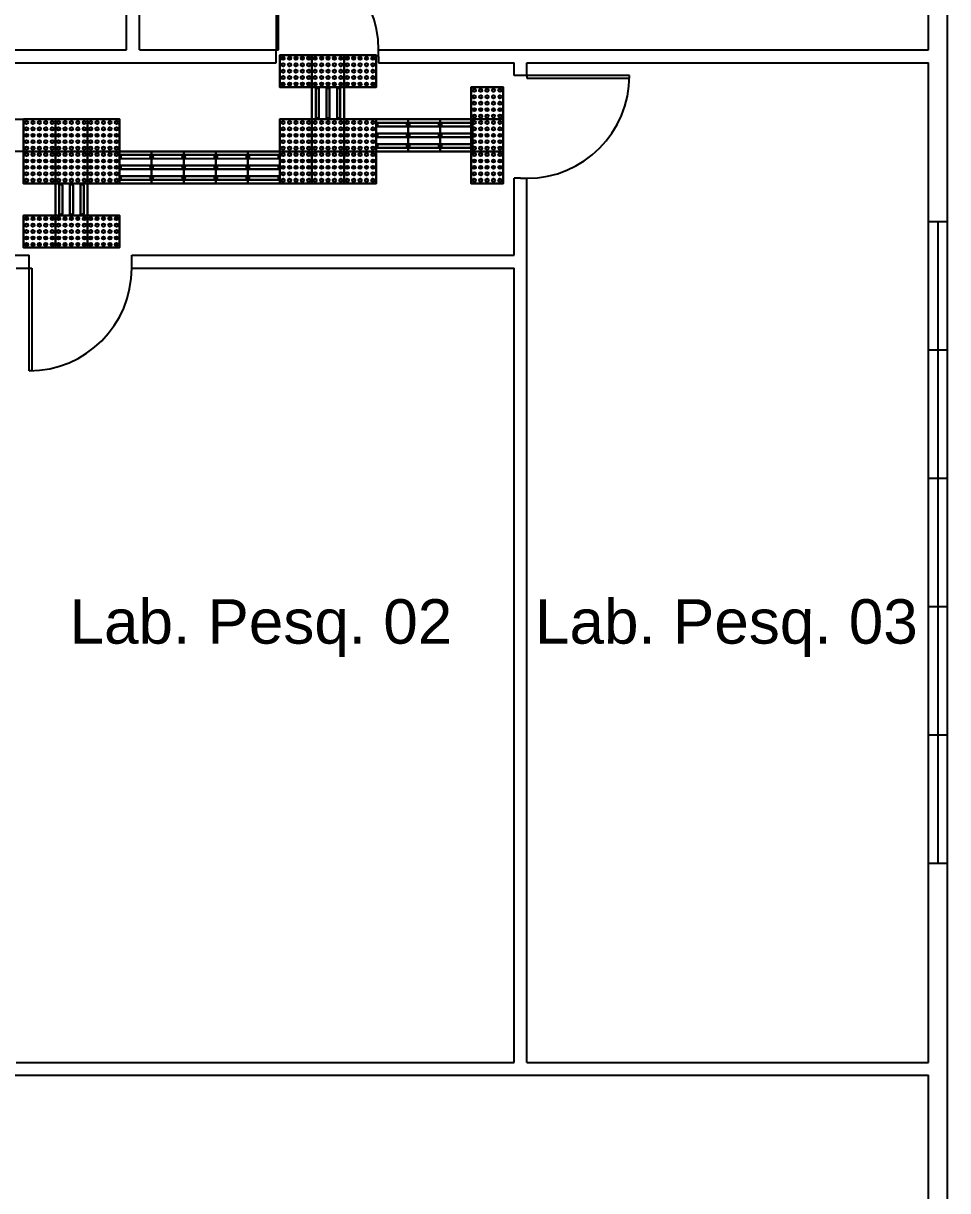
# Model space of a CAD drawing. Header units: millimetres. Extents: x 72331 to 137430, y 77189 to 139414.
# Drawn here: x 107862 to 115067, y 122094 to 131191 of the extents above; entities that cross this region are included whole.
import ezdxf

# ---------------------------------------------------------------- set-up
doc = ezdxf.new("R2010")
doc.units = ezdxf.units.MM
doc.header["$LTSCALE"] = 600
for name, color, linetype in [('ALVENARIA', 7, 'Continuous'), ('Piso Alerta', 50, 'Continuous'), ('Piso Direcional', 150, 'Continuous')]:
    doc.layers.add(name, color=color, linetype=linetype)
doc.styles.get("Standard").update_dxf_attribs({"font": 'arial.ttf'})

# ---------------------------------------------------------------- blocks, each defined once
blk = doc.blocks.new('*U1249')
for radius in [12.5, 10]:
    blk.add_circle((0, 0), radius)
blk = doc.blocks.new('*U1250')
at = {"layer": 'Piso Alerta', "color": 0, "linetype": 'ByBlock', "lineweight": -2, "transparency": 16777216}
for p in [(0, 200), (50, 200), (100, 200), (150, 200), (200, 200), (0, 150), (0, 100), (50, 150), (50, 100), (100, 150), (100, 100), (150, 150), (150, 100), (200, 150), (200, 100), (0, 50), (0, 0), (50, 50), (50, 0), (100, 50), (100, 0), (150, 50), (150, 0), (200, 50), (200, 0)]:
    blk.add_blockref('*U1249', p, dxfattribs=at)
blk = doc.blocks.new('*U1251')
for radius in [12.5, 10]:
    blk.add_circle((0, 0), radius)
blk = doc.blocks.new('*U1252')
at = {"layer": 'Piso Alerta', "color": 0, "linetype": 'ByBlock', "lineweight": -2, "transparency": 16777216}
for p in [(0, 200), (50, 200), (100, 200), (150, 200), (200, 200), (0, 150), (0, 100), (50, 150), (50, 100), (100, 150), (100, 100), (150, 150), (150, 100), (200, 150), (200, 100), (0, 50), (0, 0), (50, 50), (50, 0), (100, 50), (100, 0), (150, 50), (150, 0), (200, 50), (200, 0)]:
    blk.add_blockref('*U1251', p, dxfattribs=at)
blk = doc.blocks.new('*U1253')
for radius in [12.5, 10]:
    blk.add_circle((0, 0), radius)
blk = doc.blocks.new('*U1254')
at = {"layer": 'Piso Alerta', "color": 0, "linetype": 'ByBlock', "lineweight": -2, "transparency": 16777216}
for p in [(0, 200), (50, 200), (100, 200), (150, 200), (200, 200), (0, 150), (0, 100), (50, 150), (50, 100), (100, 150), (100, 100), (150, 150), (150, 100), (200, 150), (200, 100), (0, 50), (0, 0), (50, 50), (50, 0), (100, 50), (100, 0), (150, 50), (150, 0), (200, 50), (200, 0)]:
    blk.add_blockref('*U1253', p, dxfattribs=at)
blk = doc.blocks.new('*U1255')
for radius in [12.5, 10]:
    blk.add_circle((0, 0), radius)
blk = doc.blocks.new('*U1256')
at = {"layer": 'Piso Alerta', "color": 0, "linetype": 'ByBlock', "lineweight": -2, "transparency": 16777216}
for p in [(0, 200), (50, 200), (100, 200), (150, 200), (200, 200), (0, 150), (0, 100), (50, 150), (50, 100), (100, 150), (100, 100), (150, 150), (150, 100), (200, 150), (200, 100), (0, 50), (0, 0), (50, 50), (50, 0), (100, 50), (100, 0), (150, 50), (150, 0), (200, 50), (200, 0)]:
    blk.add_blockref('*U1255', p, dxfattribs=at)
blk = doc.blocks.new('*U1257')
for radius in [12.5, 10]:
    blk.add_circle((0, 0), radius)
blk = doc.blocks.new('*U1258')
at = {"layer": 'Piso Alerta', "color": 0, "linetype": 'ByBlock', "lineweight": -2, "transparency": 16777216}
for p in [(0, 200), (50, 200), (100, 200), (150, 200), (200, 200), (0, 150), (0, 100), (50, 150), (50, 100), (100, 150), (100, 100), (150, 150), (150, 100), (200, 150), (200, 100), (0, 50), (0, 0), (50, 50), (50, 0), (100, 50), (100, 0), (150, 50), (150, 0), (200, 50), (200, 0)]:
    blk.add_blockref('*U1257', p, dxfattribs=at)
blk = doc.blocks.new('*U1259')
for radius in [12.5, 10]:
    blk.add_circle((0, 0), radius)
blk = doc.blocks.new('*U1260')
at = {"layer": 'Piso Alerta', "color": 0, "linetype": 'ByBlock', "lineweight": -2, "transparency": 16777216}
for p in [(0, 200), (50, 200), (100, 200), (150, 200), (200, 200), (0, 150), (0, 100), (50, 150), (50, 100), (100, 150), (100, 100), (150, 150), (150, 100), (200, 150), (200, 100), (0, 50), (0, 0), (50, 50), (50, 0), (100, 50), (100, 0), (150, 50), (150, 0), (200, 50), (200, 0)]:
    blk.add_blockref('*U1259', p, dxfattribs=at)
blk = doc.blocks.new('*U1284')
for radius in [12.5, 10]:
    blk.add_circle((0, 0), radius)
blk = doc.blocks.new('*U1285')
at = {"layer": 'Piso Alerta', "color": 0, "linetype": 'ByBlock', "lineweight": -2, "transparency": 16777216}
for p in [(0, 200), (50, 200), (100, 200), (150, 200), (200, 200), (0, 150), (0, 100), (50, 150), (50, 100), (100, 150), (100, 100), (150, 150), (150, 100), (200, 150), (200, 100), (0, 50), (0, 0), (50, 50), (50, 0), (100, 50), (100, 0), (150, 50), (150, 0), (200, 50), (200, 0)]:
    blk.add_blockref('*U1284', p, dxfattribs=at)
blk = doc.blocks.new('*U1280')
for radius in [12.5, 10]:
    blk.add_circle((0, 0), radius)
blk = doc.blocks.new('*U1281')
at = {"layer": 'Piso Alerta', "color": 0, "linetype": 'ByBlock', "lineweight": -2, "transparency": 16777216}
for p in [(0, 200), (50, 200), (100, 200), (150, 200), (200, 200), (0, 150), (0, 100), (50, 150), (50, 100), (100, 150), (100, 100), (150, 150), (150, 100), (200, 150), (200, 100), (0, 50), (0, 0), (50, 50), (50, 0), (100, 50), (100, 0), (150, 50), (150, 0), (200, 50), (200, 0)]:
    blk.add_blockref('*U1280', p, dxfattribs=at)
blk = doc.blocks.new('*U1282')
for radius in [12.5, 10]:
    blk.add_circle((0, 0), radius)
blk = doc.blocks.new('*U1283')
at = {"layer": 'Piso Alerta', "color": 0, "linetype": 'ByBlock', "lineweight": -2, "transparency": 16777216}
for p in [(0, 200), (50, 200), (100, 200), (150, 200), (200, 200), (0, 150), (0, 100), (50, 150), (50, 100), (100, 150), (100, 100), (150, 150), (150, 100), (200, 150), (200, 100), (0, 50), (0, 0), (50, 50), (50, 0), (100, 50), (100, 0), (150, 50), (150, 0), (200, 50), (200, 0)]:
    blk.add_blockref('*U1282', p, dxfattribs=at)
blk = doc.blocks.new('*U1292')
for radius in [12.5, 10]:
    blk.add_circle((0, 0), radius)
blk = doc.blocks.new('*U1293')
at = {"layer": 'Piso Alerta', "color": 0, "linetype": 'ByBlock', "lineweight": -2, "transparency": 16777216}
for p in [(0, 200), (50, 200), (100, 200), (150, 200), (200, 200), (0, 150), (0, 100), (50, 150), (50, 100), (100, 150), (100, 100), (150, 150), (150, 100), (200, 150), (200, 100), (0, 50), (0, 0), (50, 50), (50, 0), (100, 50), (100, 0), (150, 50), (150, 0), (200, 50), (200, 0)]:
    blk.add_blockref('*U1292', p, dxfattribs=at)
blk = doc.blocks.new('*U1294')
for radius in [12.5, 10]:
    blk.add_circle((0, 0), radius)
blk = doc.blocks.new('*U1295')
at = {"layer": 'Piso Alerta', "color": 0, "linetype": 'ByBlock', "lineweight": -2, "transparency": 16777216}
for p in [(0, 200), (50, 200), (100, 200), (150, 200), (200, 200), (0, 150), (0, 100), (50, 150), (50, 100), (100, 150), (100, 100), (150, 150), (150, 100), (200, 150), (200, 100), (0, 50), (0, 0), (50, 50), (50, 0), (100, 50), (100, 0), (150, 50), (150, 0), (200, 50), (200, 0)]:
    blk.add_blockref('*U1294', p, dxfattribs=at)
blk = doc.blocks.new('*U1296')
for radius in [12.5, 10]:
    blk.add_circle((0, 0), radius)
blk = doc.blocks.new('*U1297')
at = {"layer": 'Piso Alerta', "color": 0, "linetype": 'ByBlock', "lineweight": -2, "transparency": 16777216}
for p in [(0, 200), (50, 200), (100, 200), (150, 200), (200, 200), (0, 150), (0, 100), (50, 150), (50, 100), (100, 150), (100, 100), (150, 150), (150, 100), (200, 150), (200, 100), (0, 50), (0, 0), (50, 50), (50, 0), (100, 50), (100, 0), (150, 50), (150, 0), (200, 50), (200, 0)]:
    blk.add_blockref('*U1296', p, dxfattribs=at)
blk = doc.blocks.new('*U1286')
for radius in [12.5, 10]:
    blk.add_circle((0, 0), radius)
blk = doc.blocks.new('*U1287')
at = {"layer": 'Piso Alerta', "color": 0, "linetype": 'ByBlock', "lineweight": -2, "transparency": 16777216}
for p in [(0, 200), (50, 200), (100, 200), (150, 200), (200, 200), (0, 150), (0, 100), (50, 150), (50, 100), (100, 150), (100, 100), (150, 150), (150, 100), (200, 150), (200, 100), (0, 50), (0, 0), (50, 50), (50, 0), (100, 50), (100, 0), (150, 50), (150, 0), (200, 50), (200, 0)]:
    blk.add_blockref('*U1286', p, dxfattribs=at)
blk = doc.blocks.new('*U1288')
for radius in [12.5, 10]:
    blk.add_circle((0, 0), radius)
blk = doc.blocks.new('*U1289')
at = {"layer": 'Piso Alerta', "color": 0, "linetype": 'ByBlock', "lineweight": -2, "transparency": 16777216}
for p in [(0, 200), (50, 200), (100, 200), (150, 200), (200, 200), (0, 150), (0, 100), (50, 150), (50, 100), (100, 150), (100, 100), (150, 150), (150, 100), (200, 150), (200, 100), (0, 50), (0, 0), (50, 50), (50, 0), (100, 50), (100, 0), (150, 50), (150, 0), (200, 50), (200, 0)]:
    blk.add_blockref('*U1288', p, dxfattribs=at)
blk = doc.blocks.new('*U1290')
for radius in [12.5, 10]:
    blk.add_circle((0, 0), radius)
blk = doc.blocks.new('*U1291')
at = {"layer": 'Piso Alerta', "color": 0, "linetype": 'ByBlock', "lineweight": -2, "transparency": 16777216}
for p in [(0, 200), (50, 200), (100, 200), (150, 200), (200, 200), (0, 150), (0, 100), (50, 150), (50, 100), (100, 150), (100, 100), (150, 150), (150, 100), (200, 150), (200, 100), (0, 50), (0, 0), (50, 50), (50, 0), (100, 50), (100, 0), (150, 50), (150, 0), (200, 50), (200, 0)]:
    blk.add_blockref('*U1290', p, dxfattribs=at)
blk = doc.blocks.new('*U1300')
for radius in [12.5, 10]:
    blk.add_circle((0, 0), radius)
blk = doc.blocks.new('*U1301')
at = {"layer": 'Piso Alerta', "color": 0, "linetype": 'ByBlock', "lineweight": -2, "transparency": 16777216}
for p in [(0, 200), (50, 200), (100, 200), (150, 200), (200, 200), (0, 150), (0, 100), (50, 150), (50, 100), (100, 150), (100, 100), (150, 150), (150, 100), (200, 150), (200, 100), (0, 50), (0, 0), (50, 50), (50, 0), (100, 50), (100, 0), (150, 50), (150, 0), (200, 50), (200, 0)]:
    blk.add_blockref('*U1300', p, dxfattribs=at)
blk = doc.blocks.new('*U1298')
for radius in [12.5, 10]:
    blk.add_circle((0, 0), radius)
blk = doc.blocks.new('*U1299')
at = {"layer": 'Piso Alerta', "color": 0, "linetype": 'ByBlock', "lineweight": -2, "transparency": 16777216}
for p in [(0, 200), (50, 200), (100, 200), (150, 200), (200, 200), (0, 150), (0, 100), (50, 150), (50, 100), (100, 150), (100, 100), (150, 150), (150, 100), (200, 150), (200, 100), (0, 50), (0, 0), (50, 50), (50, 0), (100, 50), (100, 0), (150, 50), (150, 0), (200, 50), (200, 0)]:
    blk.add_blockref('*U1298', p, dxfattribs=at)
blk = doc.blocks.new('*U1302')
for radius in [12.5, 10]:
    blk.add_circle((0, 0), radius)
blk = doc.blocks.new('*U1303')
at = {"layer": 'Piso Alerta', "color": 0, "linetype": 'ByBlock', "lineweight": -2, "transparency": 16777216}
for p in [(0, 200), (50, 200), (100, 200), (150, 200), (200, 200), (0, 150), (0, 100), (50, 150), (50, 100), (100, 150), (100, 100), (150, 150), (150, 100), (200, 150), (200, 100), (0, 50), (0, 0), (50, 50), (50, 0), (100, 50), (100, 0), (150, 50), (150, 0), (200, 50), (200, 0)]:
    blk.add_blockref('*U1302', p, dxfattribs=at)
blk = doc.blocks.new('*U1304')
for radius in [12.5, 10]:
    blk.add_circle((0, 0), radius)
blk = doc.blocks.new('*U1305')
at = {"layer": 'Piso Alerta', "color": 0, "linetype": 'ByBlock', "lineweight": -2, "transparency": 16777216}
for p in [(0, 200), (50, 200), (100, 200), (150, 200), (200, 200), (0, 150), (0, 100), (50, 150), (50, 100), (100, 150), (100, 100), (150, 150), (150, 100), (200, 150), (200, 100), (0, 50), (0, 0), (50, 50), (50, 0), (100, 50), (100, 0), (150, 50), (150, 0), (200, 50), (200, 0)]:
    blk.add_blockref('*U1304', p, dxfattribs=at)
blk = doc.blocks.new('*U1306')
for radius in [12.5, 10]:
    blk.add_circle((0, 0), radius)
blk = doc.blocks.new('*U1307')
at = {"layer": 'Piso Alerta', "color": 0, "linetype": 'ByBlock', "lineweight": -2, "transparency": 16777216}
for p in [(0, 200), (50, 200), (100, 200), (150, 200), (200, 200), (0, 150), (0, 100), (50, 150), (50, 100), (100, 150), (100, 100), (150, 150), (150, 100), (200, 150), (200, 100), (0, 50), (0, 0), (50, 50), (50, 0), (100, 50), (100, 0), (150, 50), (150, 0), (200, 50), (200, 0)]:
    blk.add_blockref('*U1306', p, dxfattribs=at)
blk = doc.blocks.new('*U1308')
for radius in [12.5, 10]:
    blk.add_circle((0, 0), radius)
blk = doc.blocks.new('*U1309')
at = {"layer": 'Piso Alerta', "color": 0, "linetype": 'ByBlock', "lineweight": -2, "transparency": 16777216}
for p in [(0, 200), (50, 200), (100, 200), (150, 200), (200, 200), (0, 150), (0, 100), (50, 150), (50, 100), (100, 150), (100, 100), (150, 150), (150, 100), (200, 150), (200, 100), (0, 50), (0, 0), (50, 50), (50, 0), (100, 50), (100, 0), (150, 50), (150, 0), (200, 50), (200, 0)]:
    blk.add_blockref('*U1308', p, dxfattribs=at)

msp = doc.modelspace()

# ---------------------------------------------------------------- linework, layer by layer
for p, q in [((114917.3, 130983.5), (114917.3, 137643.5)), ((104017.3, 130983.5), (108667.3, 130983.5)), ((108767.3, 130983.5), (109067.3, 130983.5)), ((109067.3, 130983.5), (109831.9, 130983.5)), ((110631.9, 130983.5), (114917.3, 130983.5)), ((111687.3, 130783.5), (111687.3, 130883.5)), ((111787.3, 130783.5), (111787.3, 130883.5)), ((114917.3, 123093.5), (114917.3, 130883.5)), ((111687.3, 129383.5), (111687.3, 129983.5)), ((111787.3, 123093.5), (111787.3, 129983.5)), ((111687.3, 123093.5), (111687.3, 129283.5)), ((114917.3, 117143.5), (114917.3, 122993.5))]:
    msp.add_line(p, q)
for points in [[(109862.3, 130943.5), (110112.3, 130943.5), (110112.3, 130693.5), (109862.3, 130693.5)], [(110112.3, 130943.5), (110362.3, 130943.5), (110362.3, 130693.5), (110112.3, 130693.5)], [(110362.3, 130943.5), (110612.3, 130943.5), (110612.3, 130693.5), (110362.3, 130693.5)], [(110112.3, 130693.5), (110362.3, 130693.5), (110362.3, 130443.5), (110112.3, 130443.5)], [(111352.3, 130693.5), (111602.3, 130693.5), (111602.3, 130443.5), (111352.3, 130443.5)], [(107612.3, 130443.5), (107862.3, 130443.5), (107862.3, 130193.5), (107612.3, 130193.5)], [(107862.3, 130443.5), (108112.3, 130443.5), (108112.3, 130193.5), (107862.3, 130193.5)], [(108112.3, 130443.5), (108362.3, 130443.5), (108362.3, 130193.5), (108112.3, 130193.5)], [(108362.3, 130443.5), (108612.3, 130443.5), (108612.3, 130193.5), (108362.3, 130193.5)], [(109862.3, 130443.5), (110112.3, 130443.5), (110112.3, 130193.5), (109862.3, 130193.5)], [(110112.3, 130443.5), (110362.3, 130443.5), (110362.3, 130193.5), (110112.3, 130193.5)], [(110362.3, 130443.5), (110612.3, 130443.5), (110612.3, 130193.5), (110362.3, 130193.5)], [(110612.3, 130443.5), (110862.3, 130443.5), (110862.3, 130193.5), (110612.3, 130193.5)], [(110862.3, 130443.5), (111112.3, 130443.5), (111112.3, 130193.5), (110862.3, 130193.5)], [(111112.3, 130443.5), (111362.3, 130443.5), (111362.3, 130193.5), (111112.3, 130193.5)], [(111352.3, 130443.5), (111602.3, 130443.5), (111602.3, 130193.5), (111352.3, 130193.5)], [(107862.3, 130193.5), (108112.3, 130193.5), (108112.3, 129943.5), (107862.3, 129943.5)], [(108112.3, 130193.5), (108362.3, 130193.5), (108362.3, 129943.5), (108112.3, 129943.5)], [(108362.3, 130193.5), (108612.3, 130193.5), (108612.3, 129943.5), (108362.3, 129943.5)], [(108612.3, 130193.5), (108862.3, 130193.5), (108862.3, 129943.5), (108612.3, 129943.5)], [(108862.3, 130193.5), (109112.3, 130193.5), (109112.3, 129943.5), (108862.3, 129943.5)], [(109112.3, 130193.5), (109362.3, 130193.5), (109362.3, 129943.5), (109112.3, 129943.5)], [(109362.3, 130193.5), (109612.3, 130193.5), (109612.3, 129943.5), (109362.3, 129943.5)], [(109612.3, 130193.5), (109862.3, 130193.5), (109862.3, 129943.5), (109612.3, 129943.5)], [(109862.3, 130193.5), (110112.3, 130193.5), (110112.3, 129943.5), (109862.3, 129943.5)], [(110112.3, 130193.5), (110362.3, 130193.5), (110362.3, 129943.5), (110112.3, 129943.5)], [(110362.3, 130193.5), (110612.3, 130193.5), (110612.3, 129943.5), (110362.3, 129943.5)], [(111352.3, 130193.5), (111602.3, 130193.5), (111602.3, 129943.5), (111352.3, 129943.5)], [(108112.3, 129943.5), (108362.3, 129943.5), (108362.3, 129693.5), (108112.3, 129693.5)], [(107862.3, 129693.5), (108112.3, 129693.5), (108112.3, 129443.5), (107862.3, 129443.5)], [(108112.3, 129693.5), (108362.3, 129693.5), (108362.3, 129443.5), (108112.3, 129443.5)], [(108362.3, 129693.5), (108612.3, 129693.5), (108612.3, 129443.5), (108362.3, 129443.5)]]:
    msp.add_lwpolyline(points, close=True)
at = {"layer": 'ALVENARIA'}
for p, q in [((108667.3, 130983.5), (108667.3, 139263.5)), ((108767.3, 130983.5), (108767.3, 139263.5)), ((115067.3, 118643.5), (115067.3, 137643.5)), ((109831.9, 131783.5), (109831.9, 130983.5)), ((109851.9, 130983.5), (109851.9, 131783.5)), ((109831.9, 130883.5), (109831.9, 130983.5)), ((109831.9, 130983.5), (109851.9, 130983.5)), ((110631.9, 130933.5), (110631.9, 130983.5)), ((110631.9, 130933.5), (110631.9, 130883.5)), ((103867.3, 130883.5), (109831.9, 130883.5)), ((110631.9, 130883.5), (111687.3, 130883.5)), ((111787.3, 130883.5), (114917.3, 130883.5)), ((111787.3, 130783.5), (111687.3, 130783.5)), ((111787.3, 130783.5), (111787.3, 130763.5)), ((112587.3, 130783.5), (111787.3, 130783.5)), ((111787.3, 130763.5), (112587.3, 130763.5)), ((112587.3, 130763.5), (112587.3, 130783.5)), ((111737.3, 129983.5), (111687.3, 129983.5)), ((111737.3, 129983.5), (111787.3, 129983.5)), ((115067.3, 129643.5), (114917.3, 129643.5)), ((114992.3, 124643.5), (114992.3, 129643.5)), ((105017.3, 129383.5), (107907.3, 129383.5)), ((107907.3, 129283.5), (107907.3, 129383.5)), ((108707.3, 129283.5), (108707.3, 129383.5)), ((108707.3, 129383.5), (111687.3, 129383.5)), ((107807.3, 129283.5), (107907.3, 129283.5)), ((107907.3, 129283.5), (107927.3, 129283.5)), ((107907.3, 128483.5), (107907.3, 129283.5)), ((107927.3, 129283.5), (107927.3, 128483.5)), ((108707.3, 129283.5), (111687.3, 129283.5)), ((115067.3, 128643.5), (114917.3, 128643.5)), ((107927.3, 128483.5), (107907.3, 128483.5)), ((115067.3, 127643.5), (114917.3, 127643.5)), ((115067.3, 126643.5), (114917.3, 126643.5)), ((115067.3, 125643.5), (114917.3, 125643.5)), ((115067.3, 124643.5), (114917.3, 124643.5)), ((107807.3, 123093.5), (111687.3, 123093.5)), ((111787.3, 123093.5), (114817.3, 123093.5)), ((114817.3, 123093.5), (114917.3, 123093.5)), ((104117.3, 122993.5), (114817.3, 122993.5)), ((114817.3, 122993.5), (114917.3, 122993.5))]:
    msp.add_line(p, q, dxfattribs=at)
for centre, start, end in [((109831.9, 130983.5), 360, 90), ((111787.3, 130783.5), 270, 0), ((107907.3, 129283.5), 270, 0)]:
    msp.add_arc(centre, 800, start, end, dxfattribs=at)
at = {"layer": 'Piso Alerta'}
for points in [[(110112.3, 130943.5), (109862.3, 130943.5), (109862.3, 130693.5), (110112.3, 130693.5), (110112.3, 130943.5), (110112.3, 130933.5)], [(110362.3, 130943.5), (110112.3, 130943.5), (110112.3, 130693.5), (110362.3, 130693.5), (110362.3, 130943.5), (110362.3, 130933.5)], [(110612.3, 130943.5), (110362.3, 130943.5), (110362.3, 130693.5), (110612.3, 130693.5), (110612.3, 130943.5), (110612.3, 130933.5)], [(111602.3, 130693.5), (111352.3, 130693.5), (111352.3, 130443.5), (111602.3, 130443.5), (111602.3, 130693.5), (111602.3, 130683.5)], [(108112.3, 130443.5), (107862.3, 130443.5), (107862.3, 130193.5), (108112.3, 130193.5), (108112.3, 130443.5), (108112.3, 130433.5)], [(108362.3, 130443.5), (108112.3, 130443.5), (108112.3, 130193.5), (108362.3, 130193.5), (108362.3, 130443.5), (108362.3, 130433.5)], [(108612.3, 130443.5), (108362.3, 130443.5), (108362.3, 130193.5), (108612.3, 130193.5), (108612.3, 130443.5), (108612.3, 130433.5)], [(110112.3, 130443.5), (109862.3, 130443.5), (109862.3, 130193.5), (110112.3, 130193.5), (110112.3, 130443.5), (110112.3, 130433.5)], [(110362.3, 130443.5), (110112.3, 130443.5), (110112.3, 130193.5), (110362.3, 130193.5), (110362.3, 130443.5), (110362.3, 130433.5)], [(110612.3, 130443.5), (110362.3, 130443.5), (110362.3, 130193.5), (110612.3, 130193.5), (110612.3, 130443.5), (110612.3, 130433.5)], [(111602.3, 130443.5), (111352.3, 130443.5), (111352.3, 130193.5), (111602.3, 130193.5), (111602.3, 130443.5), (111602.3, 130433.5)], [(108112.3, 130193.5), (107862.3, 130193.5), (107862.3, 129943.5), (108112.3, 129943.5), (108112.3, 130193.5), (108112.3, 130183.5)], [(108362.3, 130193.5), (108112.3, 130193.5), (108112.3, 129943.5), (108362.3, 129943.5), (108362.3, 130193.5), (108362.3, 130183.5)], [(108612.3, 130193.5), (108362.3, 130193.5), (108362.3, 129943.5), (108612.3, 129943.5), (108612.3, 130193.5), (108612.3, 130183.5)], [(110112.3, 130193.5), (109862.3, 130193.5), (109862.3, 129943.5), (110112.3, 129943.5), (110112.3, 130193.5), (110112.3, 130183.5)], [(110362.3, 130193.5), (110112.3, 130193.5), (110112.3, 129943.5), (110362.3, 129943.5), (110362.3, 130193.5), (110362.3, 130183.5)], [(110612.3, 130193.5), (110362.3, 130193.5), (110362.3, 129943.5), (110612.3, 129943.5), (110612.3, 130193.5), (110612.3, 130183.5)], [(111602.3, 130193.5), (111352.3, 130193.5), (111352.3, 129943.5), (111602.3, 129943.5), (111602.3, 130193.5), (111602.3, 130183.5)], [(108112.3, 129693.5), (107862.3, 129693.5), (107862.3, 129443.5), (108112.3, 129443.5), (108112.3, 129693.5), (108112.3, 129683.5)], [(108362.3, 129693.5), (108112.3, 129693.5), (108112.3, 129443.5), (108362.3, 129443.5), (108362.3, 129693.5), (108362.3, 129683.5)], [(108612.3, 129693.5), (108362.3, 129693.5), (108362.3, 129443.5), (108612.3, 129443.5), (108612.3, 129693.5), (108612.3, 129683.5)]]:
    msp.add_lwpolyline(points, dxfattribs=at)
at = {"layer": 'Piso Direcional'}
for points in [[(110362.3, 130693.5), (110112.3, 130693.5), (110112.3, 130443.5), (110362.3, 130443.5), (110362.3, 130693.5), (110362.3, 130683.5)], [(110862.3, 130193.5), (110862.3, 130443.5), (110612.3, 130443.5), (110612.3, 130193.5), (110862.3, 130193.5), (110852.3, 130193.5)], [(111112.3, 130193.5), (111112.3, 130443.5), (110862.3, 130443.5), (110862.3, 130193.5), (111112.3, 130193.5), (111102.3, 130193.5)], [(111362.3, 130193.5), (111362.3, 130443.5), (111112.3, 130443.5), (111112.3, 130193.5), (111362.3, 130193.5), (111352.3, 130193.5)], [(108862.3, 129943.5), (108862.3, 130193.5), (108612.3, 130193.5), (108612.3, 129943.5), (108862.3, 129943.5), (108852.3, 129943.5)], [(109112.3, 129943.5), (109112.3, 130193.5), (108862.3, 130193.5), (108862.3, 129943.5), (109112.3, 129943.5), (109102.3, 129943.5)], [(109362.3, 129943.5), (109362.3, 130193.5), (109112.3, 130193.5), (109112.3, 129943.5), (109362.3, 129943.5), (109352.3, 129943.5)], [(109612.3, 129943.5), (109612.3, 130193.5), (109362.3, 130193.5), (109362.3, 129943.5), (109612.3, 129943.5), (109602.3, 129943.5)], [(109862.3, 129943.5), (109862.3, 130193.5), (109612.3, 130193.5), (109612.3, 129943.5), (109862.3, 129943.5), (109852.3, 129943.5)], [(108362.3, 129943.5), (108112.3, 129943.5), (108112.3, 129693.5), (108362.3, 129693.5), (108362.3, 129943.5), (108362.3, 129933.5)]]:
    msp.add_lwpolyline(points, dxfattribs=at)
for points in [[(110169.3, 130458.5), (110169.3, 130678.5, 0.414214), (110159.3, 130688.5), (110149.3, 130688.5, 0.414214), (110139.3, 130678.5), (110139.3, 130458.5, 0.414214), (110149.3, 130448.5), (110159.3, 130448.5, 0.414214)], [(110166.8, 130463.5), (110166.8, 130673.5, 0.414214), (110156.8, 130683.5), (110151.8, 130683.5, 0.414214), (110141.8, 130673.5), (110141.8, 130463.5, 0.414214), (110151.8, 130453.5), (110156.8, 130453.5, 0.414214)], [(110222.3, 130678.5), (110222.3, 130458.5, 0.414214), (110232.3, 130448.5), (110242.3, 130448.5, 0.414214), (110252.3, 130458.5), (110252.3, 130678.5, 0.414214), (110242.3, 130688.5), (110232.3, 130688.5, 0.414214)], [(110234.8, 130453.5), (110239.8, 130453.5, 0.414214), (110249.8, 130463.5), (110249.8, 130673.5, 0.414214), (110239.8, 130683.5), (110234.8, 130683.5, 0.414214), (110224.8, 130673.5), (110224.8, 130463.5, 0.414214)], [(110315.3, 130688.5, 0.414214), (110305.3, 130678.5), (110305.3, 130458.5, 0.414214), (110315.3, 130448.5), (110325.3, 130448.5, 0.414214), (110335.3, 130458.5), (110335.3, 130678.5, 0.414214), (110325.3, 130688.5)], [(110332.8, 130463.5), (110332.8, 130673.5, 0.414214), (110322.8, 130683.5), (110317.8, 130683.5, 0.414214), (110307.8, 130673.5), (110307.8, 130463.5, 0.414214), (110317.8, 130453.5), (110322.8, 130453.5, 0.414214)], [(110627.3, 130386.5), (110847.3, 130386.5, 0.414214), (110857.3, 130396.5), (110857.3, 130406.5, 0.414214), (110847.3, 130416.5), (110627.3, 130416.5, 0.414214), (110617.3, 130406.5), (110617.3, 130396.5, 0.414214)], [(110632.3, 130389), (110842.3, 130389, 0.414214), (110852.3, 130399), (110852.3, 130404, 0.414214), (110842.3, 130414), (110632.3, 130414, 0.414214), (110622.3, 130404), (110622.3, 130399, 0.414214)], [(110877.3, 130386.5), (111097.3, 130386.5, 0.414214), (111107.3, 130396.5), (111107.3, 130406.5, 0.414214), (111097.3, 130416.5), (110877.3, 130416.5, 0.414214), (110867.3, 130406.5), (110867.3, 130396.5, 0.414214)], [(110882.3, 130389), (111092.3, 130389, 0.414214), (111102.3, 130399), (111102.3, 130404, 0.414214), (111092.3, 130414), (110882.3, 130414, 0.414214), (110872.3, 130404), (110872.3, 130399, 0.414214)], [(111127.3, 130386.5), (111347.3, 130386.5, 0.414214), (111357.3, 130396.5), (111357.3, 130406.5, 0.414214), (111347.3, 130416.5), (111127.3, 130416.5, 0.414214), (111117.3, 130406.5), (111117.3, 130396.5, 0.414214)], [(111132.3, 130389), (111342.3, 130389, 0.414214), (111352.3, 130399), (111352.3, 130404, 0.414214), (111342.3, 130414), (111132.3, 130414, 0.414214), (111122.3, 130404), (111122.3, 130399, 0.414214)], [(110847.3, 130333.5), (110627.3, 130333.5, 0.414214), (110617.3, 130323.5), (110617.3, 130313.5, 0.414214), (110627.3, 130303.5), (110847.3, 130303.5, 0.414214), (110857.3, 130313.5), (110857.3, 130323.5, 0.414214)], [(110622.3, 130321), (110622.3, 130316, 0.414214), (110632.3, 130306), (110842.3, 130306, 0.414214), (110852.3, 130316), (110852.3, 130321, 0.414214), (110842.3, 130331), (110632.3, 130331, 0.414214)], [(111097.3, 130333.5), (110877.3, 130333.5, 0.414214), (110867.3, 130323.5), (110867.3, 130313.5, 0.414214), (110877.3, 130303.5), (111097.3, 130303.5, 0.414214), (111107.3, 130313.5), (111107.3, 130323.5, 0.414214)], [(110872.3, 130321), (110872.3, 130316, 0.414214), (110882.3, 130306), (111092.3, 130306, 0.414214), (111102.3, 130316), (111102.3, 130321, 0.414214), (111092.3, 130331), (110882.3, 130331, 0.414214)], [(111347.3, 130333.5), (111127.3, 130333.5, 0.414214), (111117.3, 130323.5), (111117.3, 130313.5, 0.414214), (111127.3, 130303.5), (111347.3, 130303.5, 0.414214), (111357.3, 130313.5), (111357.3, 130323.5, 0.414214)], [(111122.3, 130321), (111122.3, 130316, 0.414214), (111132.3, 130306), (111342.3, 130306, 0.414214), (111352.3, 130316), (111352.3, 130321, 0.414214), (111342.3, 130331), (111132.3, 130331, 0.414214)], [(110857.3, 130240.5, 0.414214), (110847.3, 130250.5), (110627.3, 130250.5, 0.414214), (110617.3, 130240.5), (110617.3, 130230.5, 0.414214), (110627.3, 130220.5), (110847.3, 130220.5, 0.414214), (110857.3, 130230.5)], [(110632.3, 130223), (110842.3, 130223, 0.414214), (110852.3, 130233), (110852.3, 130238, 0.414214), (110842.3, 130248), (110632.3, 130248, 0.414214), (110622.3, 130238), (110622.3, 130233, 0.414214)], [(111107.3, 130240.5, 0.414214), (111097.3, 130250.5), (110877.3, 130250.5, 0.414214), (110867.3, 130240.5), (110867.3, 130230.5, 0.414214), (110877.3, 130220.5), (111097.3, 130220.5, 0.414214), (111107.3, 130230.5)], [(110882.3, 130223), (111092.3, 130223, 0.414214), (111102.3, 130233), (111102.3, 130238, 0.414214), (111092.3, 130248), (110882.3, 130248, 0.414214), (110872.3, 130238), (110872.3, 130233, 0.414214)], [(111357.3, 130240.5, 0.414214), (111347.3, 130250.5), (111127.3, 130250.5, 0.414214), (111117.3, 130240.5), (111117.3, 130230.5, 0.414214), (111127.3, 130220.5), (111347.3, 130220.5, 0.414214), (111357.3, 130230.5)], [(111132.3, 130223), (111342.3, 130223, 0.414214), (111352.3, 130233), (111352.3, 130238, 0.414214), (111342.3, 130248), (111132.3, 130248, 0.414214), (111122.3, 130238), (111122.3, 130233, 0.414214)], [(108627.3, 130136.5), (108847.3, 130136.5, 0.414214), (108857.3, 130146.5), (108857.3, 130156.5, 0.414214), (108847.3, 130166.5), (108627.3, 130166.5, 0.414214), (108617.3, 130156.5), (108617.3, 130146.5, 0.414214)], [(108632.3, 130139), (108842.3, 130139, 0.414214), (108852.3, 130149), (108852.3, 130154, 0.414214), (108842.3, 130164), (108632.3, 130164, 0.414214), (108622.3, 130154), (108622.3, 130149, 0.414214)], [(108877.3, 130136.5), (109097.3, 130136.5, 0.414214), (109107.3, 130146.5), (109107.3, 130156.5, 0.414214), (109097.3, 130166.5), (108877.3, 130166.5, 0.414214), (108867.3, 130156.5), (108867.3, 130146.5, 0.414214)], [(108882.3, 130139), (109092.3, 130139, 0.414214), (109102.3, 130149), (109102.3, 130154, 0.414214), (109092.3, 130164), (108882.3, 130164, 0.414214), (108872.3, 130154), (108872.3, 130149, 0.414214)], [(109127.3, 130136.5), (109347.3, 130136.5, 0.414214), (109357.3, 130146.5), (109357.3, 130156.5, 0.414214), (109347.3, 130166.5), (109127.3, 130166.5, 0.414214), (109117.3, 130156.5), (109117.3, 130146.5, 0.414214)], [(109132.3, 130139), (109342.3, 130139, 0.414214), (109352.3, 130149), (109352.3, 130154, 0.414214), (109342.3, 130164), (109132.3, 130164, 0.414214), (109122.3, 130154), (109122.3, 130149, 0.414214)], [(109377.3, 130136.5), (109597.3, 130136.5, 0.414214), (109607.3, 130146.5), (109607.3, 130156.5, 0.414214), (109597.3, 130166.5), (109377.3, 130166.5, 0.414214), (109367.3, 130156.5), (109367.3, 130146.5, 0.414214)], [(109382.3, 130139), (109592.3, 130139, 0.414214), (109602.3, 130149), (109602.3, 130154, 0.414214), (109592.3, 130164), (109382.3, 130164, 0.414214), (109372.3, 130154), (109372.3, 130149, 0.414214)], [(109627.3, 130136.5), (109847.3, 130136.5, 0.414214), (109857.3, 130146.5), (109857.3, 130156.5, 0.414214), (109847.3, 130166.5), (109627.3, 130166.5, 0.414214), (109617.3, 130156.5), (109617.3, 130146.5, 0.414214)], [(109632.3, 130139), (109842.3, 130139, 0.414214), (109852.3, 130149), (109852.3, 130154, 0.414214), (109842.3, 130164), (109632.3, 130164, 0.414214), (109622.3, 130154), (109622.3, 130149, 0.414214)], [(108847.3, 130083.5), (108627.3, 130083.5, 0.414214), (108617.3, 130073.5), (108617.3, 130063.5, 0.414214), (108627.3, 130053.5), (108847.3, 130053.5, 0.414214), (108857.3, 130063.5), (108857.3, 130073.5, 0.414214)], [(108622.3, 130071), (108622.3, 130066, 0.414214), (108632.3, 130056), (108842.3, 130056, 0.414214), (108852.3, 130066), (108852.3, 130071, 0.414214), (108842.3, 130081), (108632.3, 130081, 0.414214)], [(109097.3, 130083.5), (108877.3, 130083.5, 0.414214), (108867.3, 130073.5), (108867.3, 130063.5, 0.414214), (108877.3, 130053.5), (109097.3, 130053.5, 0.414214), (109107.3, 130063.5), (109107.3, 130073.5, 0.414214)], [(108872.3, 130071), (108872.3, 130066, 0.414214), (108882.3, 130056), (109092.3, 130056, 0.414214), (109102.3, 130066), (109102.3, 130071, 0.414214), (109092.3, 130081), (108882.3, 130081, 0.414214)], [(109347.3, 130083.5), (109127.3, 130083.5, 0.414214), (109117.3, 130073.5), (109117.3, 130063.5, 0.414214), (109127.3, 130053.5), (109347.3, 130053.5, 0.414214), (109357.3, 130063.5), (109357.3, 130073.5, 0.414214)], [(109122.3, 130071), (109122.3, 130066, 0.414214), (109132.3, 130056), (109342.3, 130056, 0.414214), (109352.3, 130066), (109352.3, 130071, 0.414214), (109342.3, 130081), (109132.3, 130081, 0.414214)], [(109597.3, 130083.5), (109377.3, 130083.5, 0.414214), (109367.3, 130073.5), (109367.3, 130063.5, 0.414214), (109377.3, 130053.5), (109597.3, 130053.5, 0.414214), (109607.3, 130063.5), (109607.3, 130073.5, 0.414214)], [(109372.3, 130071), (109372.3, 130066, 0.414214), (109382.3, 130056), (109592.3, 130056, 0.414214), (109602.3, 130066), (109602.3, 130071, 0.414214), (109592.3, 130081), (109382.3, 130081, 0.414214)], [(109847.3, 130083.5), (109627.3, 130083.5, 0.414214), (109617.3, 130073.5), (109617.3, 130063.5, 0.414214), (109627.3, 130053.5), (109847.3, 130053.5, 0.414214), (109857.3, 130063.5), (109857.3, 130073.5, 0.414214)], [(109622.3, 130071), (109622.3, 130066, 0.414214), (109632.3, 130056), (109842.3, 130056, 0.414214), (109852.3, 130066), (109852.3, 130071, 0.414214), (109842.3, 130081), (109632.3, 130081, 0.414214)], [(108169.3, 129708.5), (108169.3, 129928.5, 0.414214), (108159.3, 129938.5), (108149.3, 129938.5, 0.414214), (108139.3, 129928.5), (108139.3, 129708.5, 0.414214), (108149.3, 129698.5), (108159.3, 129698.5, 0.414214)], [(108166.8, 129713.5), (108166.8, 129923.5, 0.414214), (108156.8, 129933.5), (108151.8, 129933.5, 0.414214), (108141.8, 129923.5), (108141.8, 129713.5, 0.414214), (108151.8, 129703.5), (108156.8, 129703.5, 0.414214)], [(108222.3, 129928.5), (108222.3, 129708.5, 0.414214), (108232.3, 129698.5), (108242.3, 129698.5, 0.414214), (108252.3, 129708.5), (108252.3, 129928.5, 0.414214), (108242.3, 129938.5), (108232.3, 129938.5, 0.414214)], [(108234.8, 129703.5), (108239.8, 129703.5, 0.414214), (108249.8, 129713.5), (108249.8, 129923.5, 0.414214), (108239.8, 129933.5), (108234.8, 129933.5, 0.414214), (108224.8, 129923.5), (108224.8, 129713.5, 0.414214)], [(108315.3, 129938.5, 0.414214), (108305.3, 129928.5), (108305.3, 129708.5, 0.414214), (108315.3, 129698.5), (108325.3, 129698.5, 0.414214), (108335.3, 129708.5), (108335.3, 129928.5, 0.414214), (108325.3, 129938.5)], [(108332.8, 129713.5), (108332.8, 129923.5, 0.414214), (108322.8, 129933.5), (108317.8, 129933.5, 0.414214), (108307.8, 129923.5), (108307.8, 129713.5, 0.414214), (108317.8, 129703.5), (108322.8, 129703.5, 0.414214)], [(108857.3, 129990.5, 0.414214), (108847.3, 130000.5), (108627.3, 130000.5, 0.414214), (108617.3, 129990.5), (108617.3, 129980.5, 0.414214), (108627.3, 129970.5), (108847.3, 129970.5, 0.414214), (108857.3, 129980.5)], [(108632.3, 129973), (108842.3, 129973, 0.414214), (108852.3, 129983), (108852.3, 129988, 0.414214), (108842.3, 129998), (108632.3, 129998, 0.414214), (108622.3, 129988), (108622.3, 129983, 0.414214)], [(109107.3, 129990.5, 0.414214), (109097.3, 130000.5), (108877.3, 130000.5, 0.414214), (108867.3, 129990.5), (108867.3, 129980.5, 0.414214), (108877.3, 129970.5), (109097.3, 129970.5, 0.414214), (109107.3, 129980.5)], [(108882.3, 129973), (109092.3, 129973, 0.414214), (109102.3, 129983), (109102.3, 129988, 0.414214), (109092.3, 129998), (108882.3, 129998, 0.414214), (108872.3, 129988), (108872.3, 129983, 0.414214)], [(109357.3, 129990.5, 0.414214), (109347.3, 130000.5), (109127.3, 130000.5, 0.414214), (109117.3, 129990.5), (109117.3, 129980.5, 0.414214), (109127.3, 129970.5), (109347.3, 129970.5, 0.414214), (109357.3, 129980.5)], [(109132.3, 129973), (109342.3, 129973, 0.414214), (109352.3, 129983), (109352.3, 129988, 0.414214), (109342.3, 129998), (109132.3, 129998, 0.414214), (109122.3, 129988), (109122.3, 129983, 0.414214)], [(109607.3, 129990.5, 0.414214), (109597.3, 130000.5), (109377.3, 130000.5, 0.414214), (109367.3, 129990.5), (109367.3, 129980.5, 0.414214), (109377.3, 129970.5), (109597.3, 129970.5, 0.414214), (109607.3, 129980.5)], [(109382.3, 129973), (109592.3, 129973, 0.414214), (109602.3, 129983), (109602.3, 129988, 0.414214), (109592.3, 129998), (109382.3, 129998, 0.414214), (109372.3, 129988), (109372.3, 129983, 0.414214)], [(109857.3, 129990.5, 0.414214), (109847.3, 130000.5), (109627.3, 130000.5, 0.414214), (109617.3, 129990.5), (109617.3, 129980.5, 0.414214), (109627.3, 129970.5), (109847.3, 129970.5, 0.414214), (109857.3, 129980.5)], [(109632.3, 129973), (109842.3, 129973, 0.414214), (109852.3, 129983), (109852.3, 129988, 0.414214), (109842.3, 129998), (109632.3, 129998, 0.414214), (109622.3, 129988), (109622.3, 129983, 0.414214)]]:
    msp.add_lwpolyline(points, format="xyb", close=True, dxfattribs=at)

# ---------------------------------------------------------------- block references
at = {"layer": 'Piso Alerta'}
for name, p in [('*U1301', (109887.3, 130718.5)), ('*U1299', (110137.3, 130718.5)), ('*U1303', (110387.3, 130718.5)), ('*U1307', (111377.3, 130468.5)), ('*U1260', (107887.3, 130218.5)), ('*U1254', (108137.3, 130218.5)), ('*U1256', (108387.3, 130218.5)), ('*U1291', (109887.3, 130218.5)), ('*U1297', (110137.3, 130218.5)), ('*U1287', (110387.3, 130218.5)), ('*U1305', (111377.3, 130218.5)), ('*U1258', (107887.3, 129968.5)), ('*U1250', (108137.3, 129968.5)), ('*U1252', (108387.3, 129968.5)), ('*U1289', (109887.3, 129968.5)), ('*U1293', (110137.3, 129968.5)), ('*U1295', (110387.3, 129968.5)), ('*U1309', (111377.3, 129968.5)), ('*U1283', (107887.3, 129468.5)), ('*U1285', (108137.3, 129468.5)), ('*U1281', (108387.3, 129468.5))]:
    msp.add_blockref(name, p, dxfattribs=at)

# ---------------------------------------------------------------- texts
for s, p in [('Lab. Pesq. 02', (108222.3, 126356.6)), ('Lab. Pesq. 03', (111850.8, 126356.6))]:
    msp.add_text(s, height=346.101).set_placement(p)

doc.saveas('drawing.dxf')
